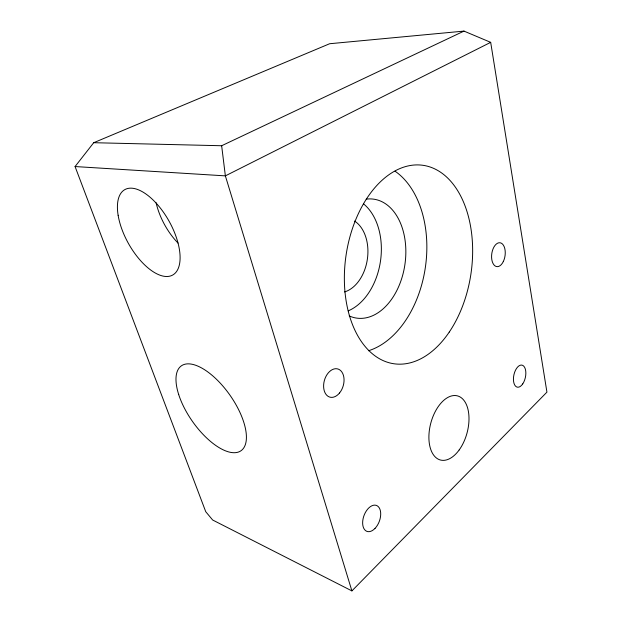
<?xml version="1.0" encoding="UTF-8"?>
<svg xmlns="http://www.w3.org/2000/svg" width="622" height="622" viewBox="0 0 622 622"><rect width="100%" height="100%" fill="white"/><g stroke="black" fill="none" stroke-linecap="round" stroke-linejoin="round"><path stroke-width="0.93" d="M75.068 166.548L93.712 142.702L329.668 43.727L463.996 31.1L490.68 42.343L546.932 392.14L351.897 590.9L212.654 520.008L205.734 511.696L75.068 166.548L225.366 175.87L490.68 42.343M93.712 142.702L221.65 145.742L463.996 31.1M351.897 590.9L225.366 175.87L221.65 145.742M354.571 221.051A37.569 25.852 -81.9 0 1 367.392 259.001A37.569 25.852 -81.9 0 1 344.557 291.943M395.048 171.198A95.461 63.856 -81.8 0 1 425.331 267.6A95.461 63.856 -81.8 0 1 368.543 350.738M366.21 199.157A60.085 40.119 -81.8 0 1 404.914 264.505A60.085 40.119 -81.8 0 1 349.206 315.914M363.753 204.032A58.484 40.267 -81.9 0 1 380.485 261.108A58.484 40.267 -81.9 0 1 348.203 310.868M178.009 243.054A47.334 24.188 61.1 0 1 156.114 202.764M178.716 394.612A51.883 22.89 54.9 0 0 239.245 451.727A51.883 22.89 54.9 0 0 215.647 378.495A51.883 22.89 54.9 0 0 178.716 394.612M449.247 332.086A100.29 63.133 -81.6 0 0 430.984 167.31A100.29 63.133 -81.6 0 0 345.218 294.175A100.29 63.133 -81.6 0 0 449.247 332.086M375.058 528.358A13.816 8.187 -69.9 0 0 377.243 505.818A13.816 8.187 -69.9 0 0 362.727 521.034A13.816 8.187 -69.9 0 0 375.058 528.358M522.744 383.883A11.274 5.886 -78 0 0 522.76 365.394A11.274 5.886 -78 0 0 513.43 379.156A11.274 5.886 -78 0 0 522.744 383.883M339.519 393.011A14.633 9.789 -74.3 0 0 338.345 369.134A14.633 9.789 -74.3 0 0 323.627 386.977A14.633 9.789 -74.3 0 0 339.519 393.011M503.299 261.582A12.036 6.71 -82.3 0 0 500.142 242.774A12.036 6.71 -82.3 0 0 491.823 259.708A12.036 6.71 -82.3 0 0 503.299 261.582M459.176 449.947A33.184 18.784 -75.1 0 0 458.779 396.323A33.184 18.784 -75.1 0 0 428.892 437.577A33.184 18.784 -75.1 0 0 459.176 449.947M118.133 215.282A48.951 23.169 60.7 0 0 169.876 276.137A48.951 23.169 60.7 0 0 158.33 205.602A48.951 23.169 60.7 0 0 118.133 215.282"/></g></svg>
